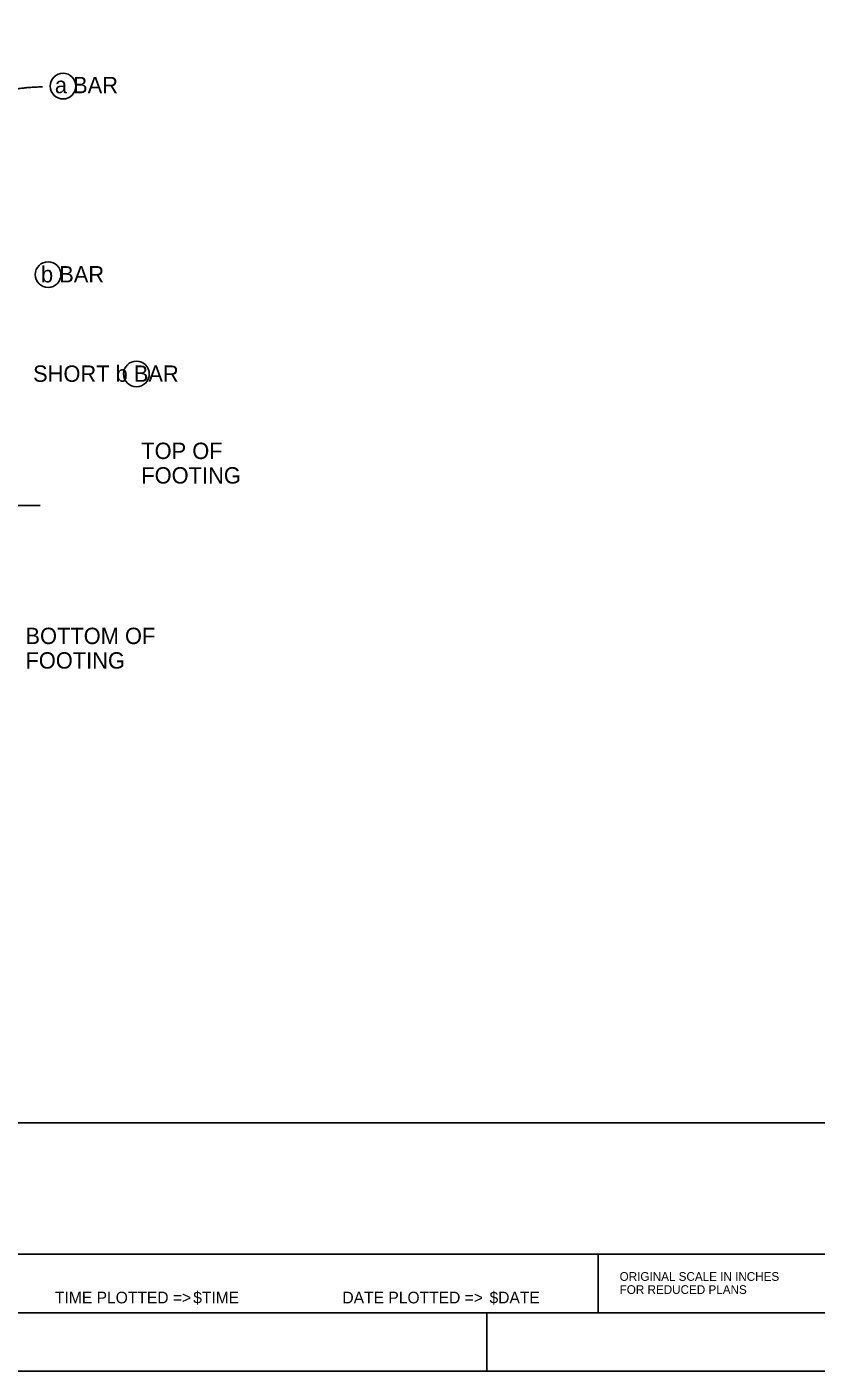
# Model space of a CAD drawing. Extents: x 0 to 2.83, y 0 to 1.83.
# Drawn here: x 0.859 to 1.423, y 0 to 0.959 of the extents above; entities that cross this region are included whole.
import ezdxf

# ---------------------------------------------------------------- set-up
doc = ezdxf.new("R2010")
doc.units = 0
for name, color, linetype in [('10 Sheet Format', 7, 'Continuous'), ('210 Border', 7, 'Continuous'), ('212 Leaders and Dim Lines', 7, 'Continuous'), ('214 Text and Titles', 7, 'Continuous'), ('240 Concrete', 7, 'Continuous')]:
    doc.layers.add(name, color=color, linetype=linetype)

msp = doc.modelspace()

# ---------------------------------------------------------------- linework, layer by layer
at = {"layer": '10 Sheet Format'}
msp.add_lwpolyline([(0, 0), (2.83333, 0), (2.83333, 1.83333), (0, 1.83333)], close=True, dxfattribs=at)
at = {"layer": '210 Border'}
for p, q in [((2.79167, 0.17708), (0.08333, 0.17708)), ((2.79167, 0.08333), (0.08333, 0.08333)), ((1.26709, 0.08333), (1.26709, 0.04167)), ((2.79167, 0.04167), (0.08333, 0.04167)), ((1.1875, 0.04167), (1.1875, 0))]:
    msp.add_line(p, q, dxfattribs=at)
at = {"layer": '212 Leaders and Dim Lines'}
msp.add_open_spline([(0.80743, 0.90155), (0.82059, 0.90616), (0.8334, 0.91089), (0.84768, 0.91616), (0.87026, 0.91624)], degree=4, dxfattribs=at)
at = {"layer": '214 Text and Titles'}
for centre in [(0.88492, 0.91681), (0.87428, 0.78234), (0.93739, 0.71143)]:
    msp.add_circle(centre, 0.00917, dxfattribs=at)
at = {"layer": '240 Concrete'}
msp.add_line((0.22487, 0.61765), (0.86867, 0.61765), dxfattribs=at)

# ---------------------------------------------------------------- texts
at = {"layer": '10 Sheet Format'}
for s, height, p in [('TIME PLOTTED =>', 0.0083333, (0.87919, 0.04833)), ('$TIME', 0.008333, (0.97789, 0.04833)), ('DATE PLOTTED =>', 0.0083333, (1.08446, 0.04833)), ('$DATE', 0.008333, (1.18951, 0.04833))]:
    msp.add_text(s, height=height, dxfattribs=at).set_placement(p)
at = {"layer": '210 Border'}
for s, p in [('ORIGINAL SCALE IN INCHES', (1.28242, 0.06441)), ('FOR REDUCED PLANS', (1.28242, 0.05504))]:
    msp.add_text(s, height=0.0062344, dxfattribs=at).set_placement(p)
at = {"layer": '214 Text and Titles'}
for s, height, p in [('a BAR', 0.011667, (0.8791, 0.91175)), ('b BAR', 0.011667, (0.86919, 0.77675)), ('SHORT b BAR', 0.0116667, (0.86354, 0.70584)), ('TOP OF', 0.011667, (0.94083, 0.65077)), ('FOOTING', 0.011667, (0.94083, 0.63327)), ('BOTTOM OF', 0.011667, (0.8581, 0.51874)), ('FOOTING', 0.011667, (0.8581, 0.50124))]:
    msp.add_text(s, height=height, dxfattribs=at).set_placement(p)

doc.saveas('drawing.dxf')
